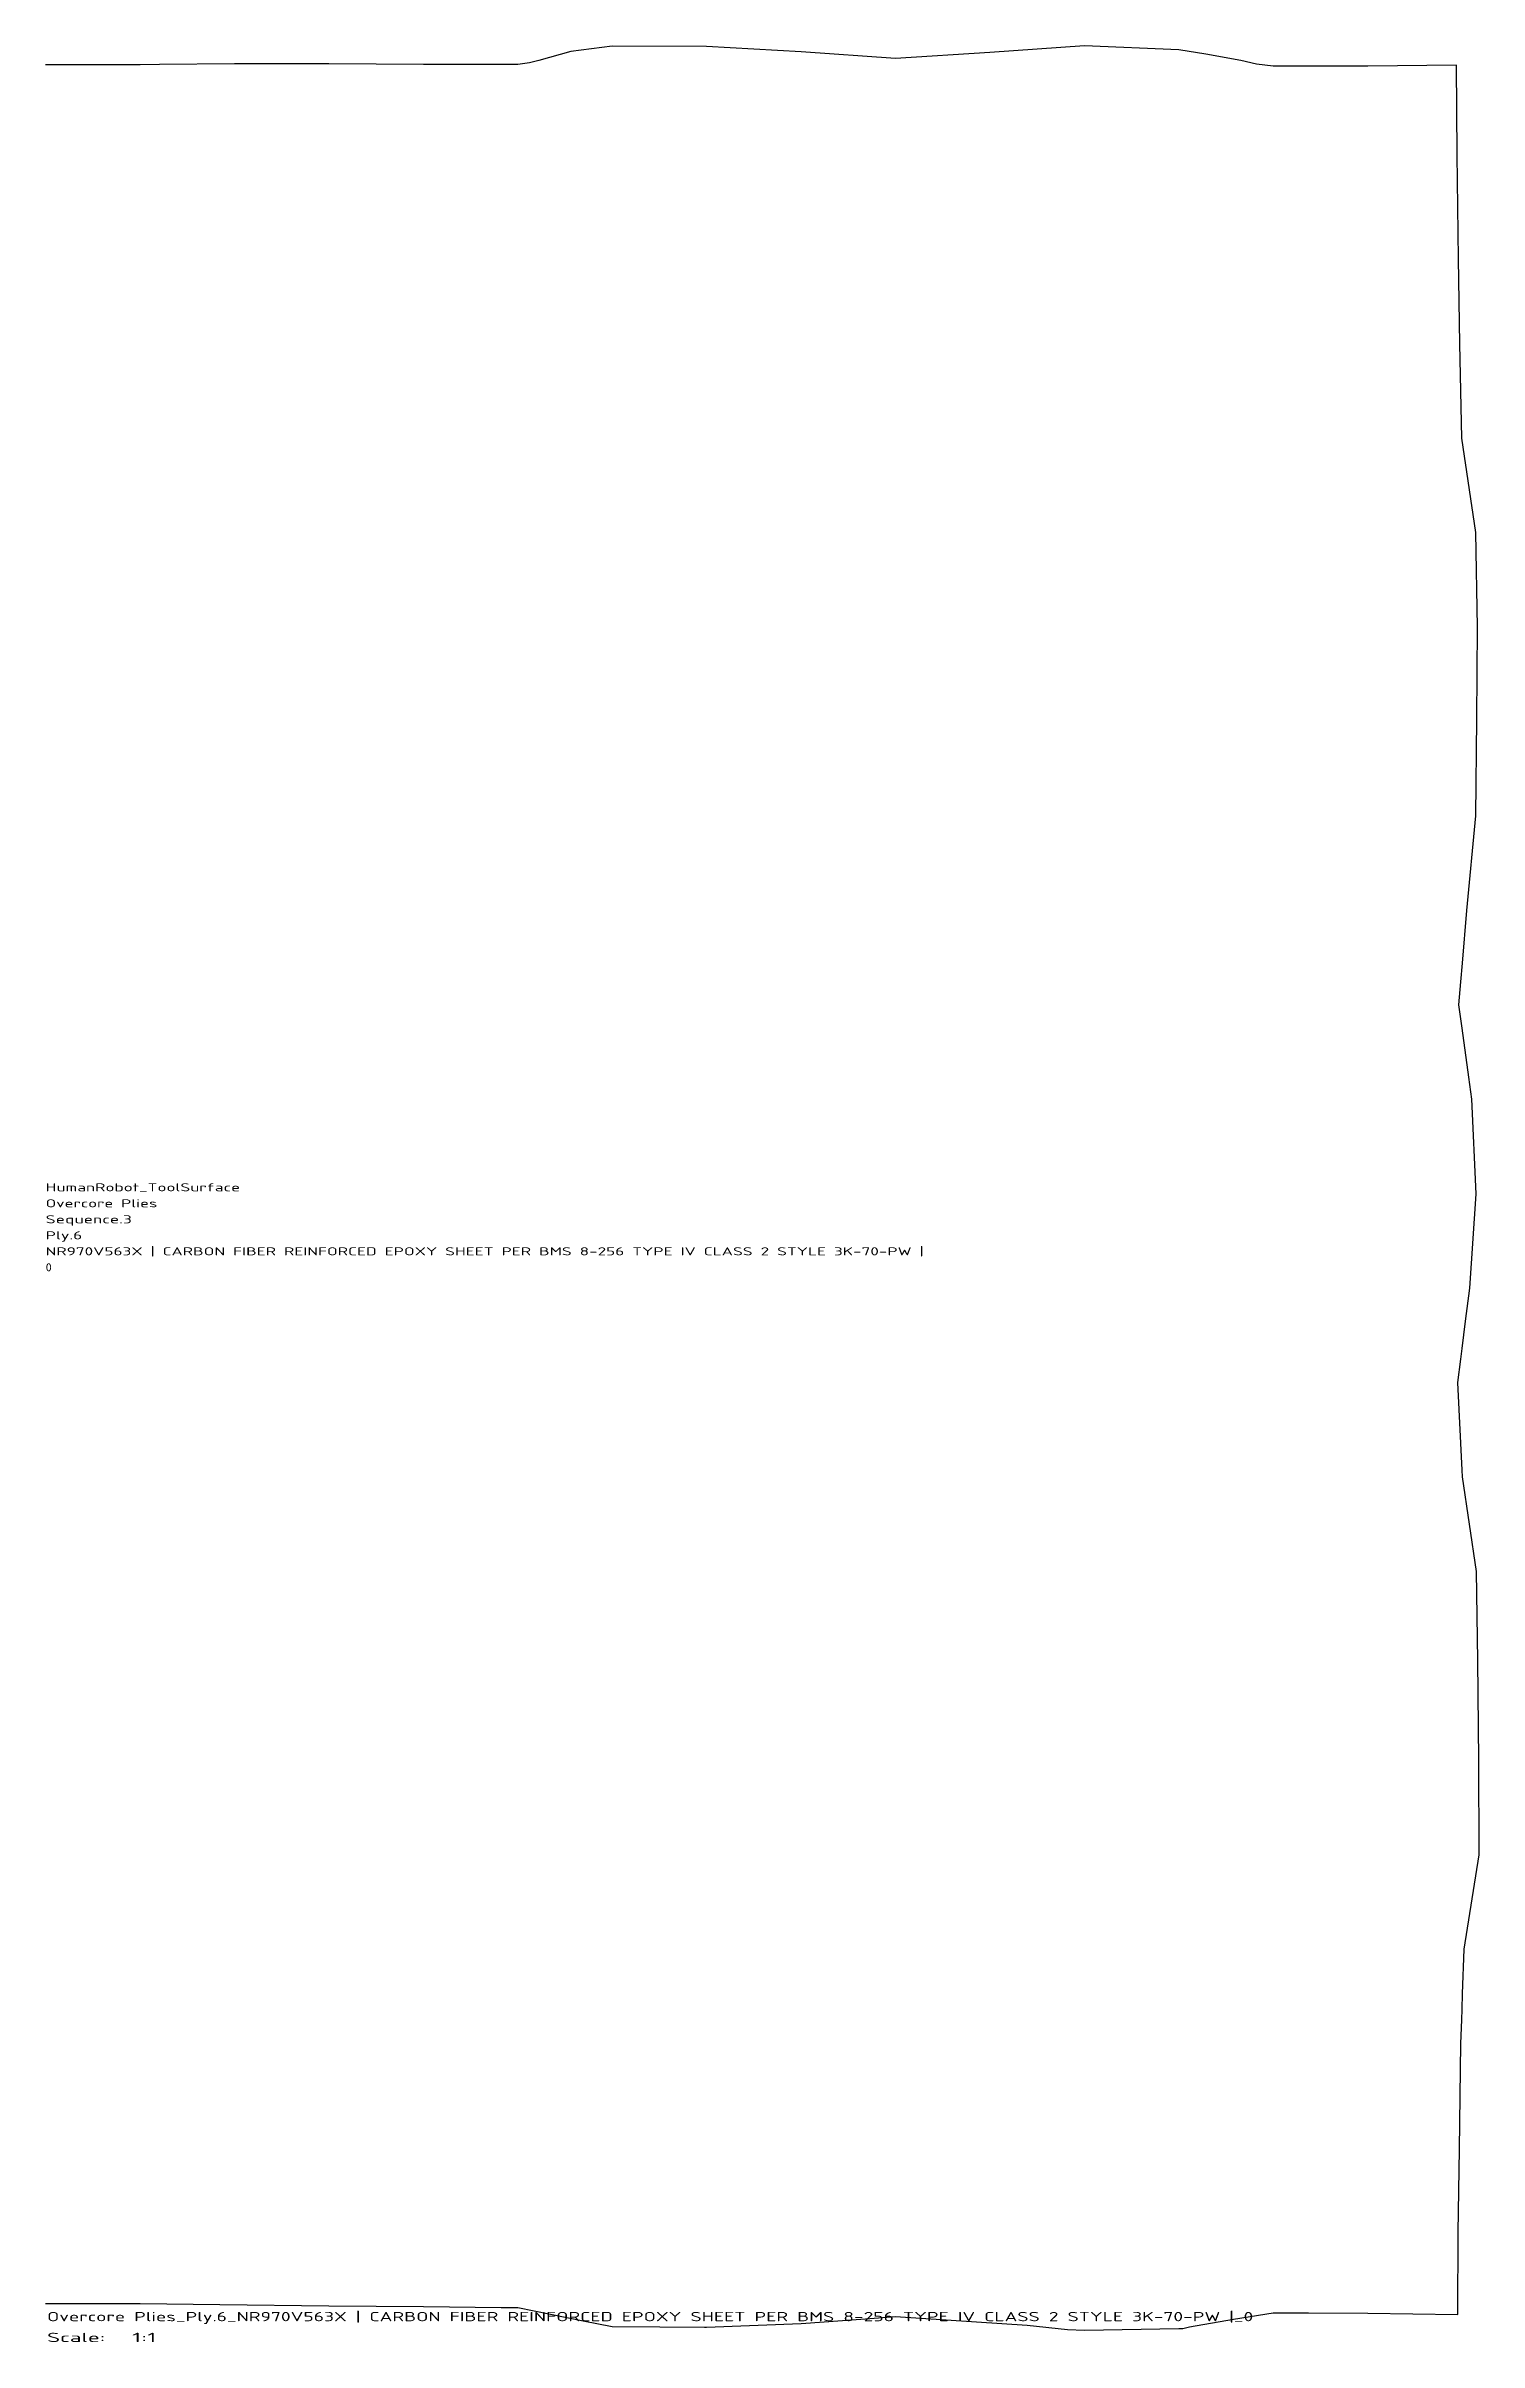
# Model space of a CAD drawing. Extents: x -24.7 to 24.7, y -19.9 to 19.7.
# Drawn here: x -0.02 to 24.66, y -19.88 to 19.67 of the extents above; entities that cross this region are included whole.
import ezdxf
from ezdxf.enums import TextEntityAlignment as Align

# ---------------------------------------------------------------- set-up
doc = ezdxf.new("R2010")
doc.units = 0
doc.header["$MEASUREMENT"] = 0
doc.layers.get('0').update_dxf_attribs({"lineweight": 13})
doc.styles.get("Standard").update_dxf_attribs({"font": 'isocp.shx'})

# ---------------------------------------------------------------- blocks, each defined once
blk = doc.blocks.new('BLOCK36')
at = {"color": 7, "lineweight": 15}
for s, width, p, p2 in [('Overcore Plies_Ply.6_NR970V563X | CARBON FIBER REINFORCED EPOXY SHEET PER BMS 8-256 TYPE IV CLASS 2 STYLE 3K-70-PW |_0', 1.217637, (0.025911, -19.418825), (20.797648, -19.418825)), ('Scale:', 1.474719, (0.025911, -19.777492), (1.025911, -19.777492)), ('  1:1', 1.302169, (1.085111, -19.777492), (1.908578, -19.777492))]:
    blk.add_text(s, height=0.16, dxfattribs=dict(at, width=width)).set_placement(p, p2, align=Align.FIT)
blk = doc.blocks.new('BLOCK37')
at = {"color": 7, "lineweight": 15, "width": 1.299021}
blk.add_text('HumanRobot_ToolSurface', height=0.137795, dxfattribs=at).set_placement((0, 0.040793), (3.349837, 0.040793), align=Align.FIT)
blk = doc.blocks.new('BLOCK38')
at = {"color": 7, "lineweight": 15, "width": 1.29247}
blk.add_text('Overcore Plies', height=0.137795, dxfattribs=at).set_placement((0, -0.234797), (1.925135, -0.234797), align=Align.FIT)
blk = doc.blocks.new('BLOCK39')
at = {"color": 7, "lineweight": 15, "width": 1.287088}
blk.add_text('Sequence.3', height=0.137795, dxfattribs=at).set_placement((0, -0.510388), (1.486401, -0.510388), align=Align.FIT)
blk = doc.blocks.new('BLOCK40')
at = {"color": 7, "lineweight": 15, "width": 1.337505}
blk.add_text('Ply.6', height=0.137795, dxfattribs=at).set_placement((0, -0.785978), (0.631892, -0.785978), align=Align.FIT)
blk = doc.blocks.new('BLOCK41')
at = {"color": 7, "lineweight": 15, "width": 1.235515}
blk.add_text('NR970V563X | CARBON FIBER REINFORCED EPOXY SHEET PER BMS 8-256 TYPE IV CLASS 2 STYLE 3K-70-PW |', height=0.137795, dxfattribs=at).set_placement((0, -1.061569), (15.119649, -1.061569), align=Align.FIT)
blk = doc.blocks.new('BLOCK42')
at = {"color": 7, "lineweight": 15, "width": 0.959754}
blk.add_text('0', height=0.137795, dxfattribs=at).set_placement((0, -1.337159), (0.107059, -1.337159), align=Align.FIT)

msp = doc.modelspace()

# ---------------------------------------------------------------- linework, layer by layer
at = {"color": 7, "lineweight": 30}
for p, q in [((8.467515, 19.417981), (8.305117, 19.375195)), ((9.021722, 19.572546), (8.467515, 19.417981)), ((9.731897, 19.665296), (9.021722, 19.572546)), ((11.358199, 19.659036), (9.731897, 19.665296)), ((12.9845, 19.568995), (11.358199, 19.659036)), ((14.610802, 19.45052), (12.9845, 19.568995)), ((16.237103, 19.554654), (14.610802, 19.45052)), ((17.863404, 19.66887), (16.237103, 19.554654)), ((19.489706, 19.603779), (17.863404, 19.66887)), ((19.957736, 19.525248), (19.489706, 19.603779)), ((20.5554, 19.417981), (19.957736, 19.525248)), ((20.82997, 19.354448), (20.5554, 19.417981)), ((0.49999, 19.343855), (-0.025911, 19.343745)), ((1.60039, 19.343066), (0.49999, 19.343855)), ((1.93707, 19.346849), (1.60039, 19.343066)), ((3.226692, 19.360273), (1.93707, 19.346849)), ((4.852993, 19.362473), (3.226692, 19.360273)), ((6.479295, 19.348987), (4.852993, 19.362473)), ((6.884003, 19.348962), (6.479295, 19.348987)), ((8.105596, 19.34712), (6.884003, 19.348962)), ((8.305117, 19.375195), (8.105596, 19.34712)), ((21.116007, 19.320727), (20.82997, 19.354448)), ((22.12213, 19.320993), (21.116007, 19.320727)), ((22.742309, 19.32203), (22.12213, 19.320993)), ((24.270654, 19.335329), (22.742309, 19.32203)), ((24.282531, 17.79168), (24.270654, 19.335329)), ((24.308031, 15.999576), (24.282531, 17.79168)), ((24.329736, 14.539077), (24.308031, 15.999576)), ((24.365499, 12.912775), (24.329736, 14.539077)), ((24.606236, 11.286474), (24.365499, 12.912775)), ((24.633945, 9.660173), (24.606236, 11.286474)), ((24.622695, 8.074819), (24.633945, 9.660173)), ((24.607223, 6.40757), (24.622695, 8.074819)), ((24.448557, 4.781268), (24.607223, 6.40757)), ((24.37281, 3.87279), (24.448557, 4.781268)), ((24.345239, 3.549406), (24.37281, 3.87279)), ((24.312965, 3.154967), (24.345239, 3.549406)), ((24.36861, 2.753331), (24.312965, 3.154967)), ((24.486601, 1.907833), (24.36861, 2.753331)), ((24.538146, 1.528666), (24.486601, 1.907833)), ((24.612395, -0.097636), (24.538146, 1.528666)), ((24.498977, -1.723937), (24.612395, -0.097636)), ((24.429333, -2.291897), (24.498977, -1.723937)), ((24.36861, -2.76393), (24.429333, -2.291897)), ((24.345177, -2.945577), (24.36861, -2.76393)), ((24.295077, -3.350239), (24.345177, -2.945577)), ((24.36861, -4.856973), (24.295077, -3.350239)), ((24.374399, -4.97654), (24.36861, -4.856973)), ((24.615805, -6.602841), (24.374399, -4.97654)), ((24.638825, -8.139279), (24.615805, -6.602841)), ((24.657249, -9.855444), (24.638825, -8.139279)), ((24.660609, -11.481746), (24.657249, -9.855444)), ((24.404408, -13.108047), (24.660609, -11.481746)), ((24.376869, -13.879317), (24.404408, -13.108047)), ((24.363917, -14.32439), (24.36861, -14.143319)), ((24.36861, -14.143319), (24.376869, -13.879317)), ((24.348677, -14.734349), (24.363917, -14.32439)), ((24.321913, -16.55415), (24.348677, -14.734349)), ((24.302341, -17.986951), (24.321913, -16.55415)), ((24.295409, -19.397499), (24.302341, -17.986951)), ((-0.025911, -19.213288), (1.60039, -19.213175)), ((1.60039, -19.213175), (2.971937, -19.230025)), ((2.971937, -19.230025), (4.852993, -19.253776)), ((4.852993, -19.253776), (6.479295, -19.264251)), ((6.479295, -19.264251), (7.821036, -19.278118)), ((7.821036, -19.278118), (8.105596, -19.280759)), ((8.105596, -19.280759), (9.233138, -19.508145)), ((20.429265, -19.479273), (21.116007, -19.36956)), ((21.116007, -19.36956), (21.722363, -19.37269)), ((21.722363, -19.37269), (22.742309, -19.379728)), ((9.233138, -19.508145), (9.731897, -19.60827)), ((9.731897, -19.60827), (10.550863, -19.613253)), ((10.550863, -19.613253), (11.320517, -19.617868)), ((11.320517, -19.617868), (11.358199, -19.618049)), ((11.358199, -19.618049), (12.9845, -19.556868)), ((12.9845, -19.556868), (14.093332, -19.473937)), ((14.093332, -19.473937), (14.610802, -19.434635)), ((14.610802, -19.434635), (16.876847, -19.584506)), ((16.876847, -19.584506), (17.571901, -19.658226)), ((17.571901, -19.658226), (17.863404, -19.66887)), ((17.863404, -19.66887), (19.489706, -19.643955)), ((19.489706, -19.643955), (19.558972, -19.638858)), ((19.558972, -19.638858), (19.671488, -19.613253)), ((19.671488, -19.613253), (20.429265, -19.479273)), ((22.742309, -19.379728), (24.295409, -19.397499))]:
    msp.add_line(p, q, dxfattribs=at)

# ---------------------------------------------------------------- block references
at = {"lineweight": 0}
for name in ['BLOCK37', 'BLOCK38', 'BLOCK39', 'BLOCK40', 'BLOCK41', 'BLOCK42', 'BLOCK36']:
    msp.add_blockref(name, (-0.025911, -0.097636), dxfattribs=at)

doc.saveas('drawing.dxf')
